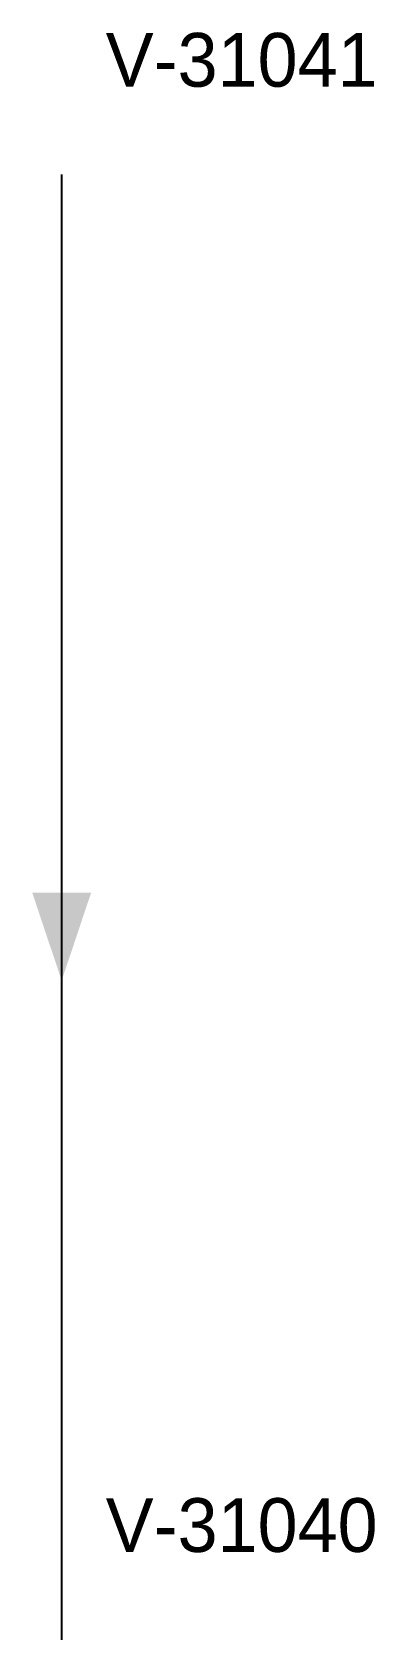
# Model space of a CAD drawing. Header units: metres. Extents: x 294 to 364, y 50 to 379.
import ezdxf

# ---------------------------------------------------------------- set-up
doc = ezdxf.new("R2010")
doc.units = ezdxf.units.M

msp = doc.modelspace()

# ---------------------------------------------------------------- linework, layer by layer
msp.add_line((300, 50), (300, 350))
msp.add_solid([(300, 185), (293.97, 203), (306.03, 203)])

# ---------------------------------------------------------------- texts
for s, p in [('V-31041', (309, 368)), ('V-31040', (309, 68))]:
    msp.add_text(s, height=11).set_placement(p)

doc.saveas('drawing.dxf')
